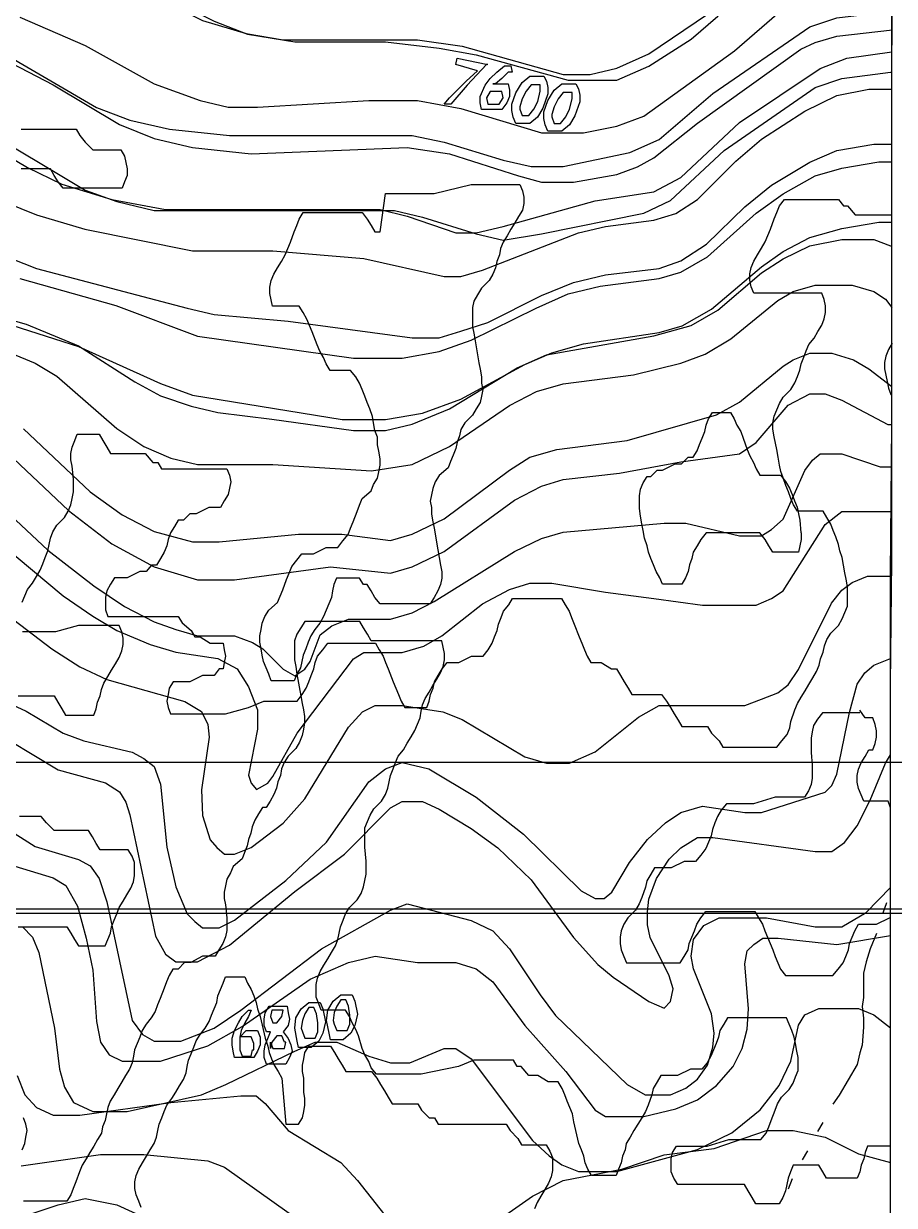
# Model space of a CAD drawing. Extents: x -0.49 to 6.91, y -0.57 to 8.11.
# Drawn here: x 2.5228 to 2.8818, y 2.9514 to 3.4389 of the extents above; entities that cross this region are included whole.
import ezdxf

# ---------------------------------------------------------------- set-up
doc = ezdxf.new("R2010")
doc.units = 0
for name, color, linetype in [('Elevations', 7, 'CONTINUOUS'), ('Grid', 7, 'CONTINUOUS'), ('split_lines', 7, 'CONTINUOUS'), ('split_lines_copy', 7, 'CONTINUOUS'), ('topo', 7, 'CONTINUOUS'), ('topo_grid', 7, 'CONTINUOUS'), ('water', 7, 'CONTINUOUS'), ('white', 7, 'CONTINUOUS')]:
    doc.layers.add(name, color=color, linetype=linetype)

msp = doc.modelspace()

# ---------------------------------------------------------------- linework, layer by layer
at = {"layer": 'Elevations', "color": 1}
for points in [[(2.705717, 3.413624), (2.698864, 3.405686), (2.696218, 3.405686), (2.698335, 3.408332), (2.7015, 3.411507), (2.70519, 3.415211), (2.709934, 3.419445), (2.70097, 3.42209), (2.7015, 3.424736), (2.714155, 3.42209), (2.713625, 3.42209)], [(2.717317, 3.414153), (2.716259, 3.414153), (2.717846, 3.414153), (2.719434, 3.414153), (2.72155, 3.414153), (2.722609, 3.414153), (2.723138, 3.411507), (2.723138, 3.408861), (2.722079, 3.406215), (2.719963, 3.40357), (2.717846, 3.40357), (2.714682, 3.40357), (2.712565, 3.40357), (2.711507, 3.40357), (2.710977, 3.406215), (2.710977, 3.408861), (2.713094, 3.413624), (2.715211, 3.41627), (2.717857, 3.418915), (2.721021, 3.421561), (2.723667, 3.421561), (2.724196, 3.418915), (2.722609, 3.418915), (2.719963, 3.41627)], [(2.738406, 3.415211), (2.738935, 3.412565), (2.738935, 3.40992), (2.736819, 3.404099), (2.734702, 3.400395), (2.731537, 3.397749), (2.727846, 3.397749), (2.72573, 3.397749), (2.724671, 3.400395), (2.724142, 3.40304), (2.724142, 3.405686), (2.72573, 3.410449), (2.728376, 3.414682), (2.73154, 3.417328), (2.735231, 3.417328), (2.737348, 3.417328)], [(2.727334, 3.403623), (2.728392, 3.400977), (2.731038, 3.400977), (2.733155, 3.403623), (2.734742, 3.406798), (2.735801, 3.411031), (2.735801, 3.413677), (2.734213, 3.413677), (2.732096, 3.413677), (2.72998, 3.411031), (2.728392, 3.407856), (2.727334, 3.404681)], [(2.751588, 3.412036), (2.752117, 3.40939), (2.752117, 3.406745), (2.750001, 3.400924), (2.747884, 3.39722), (2.74472, 3.394574), (2.741029, 3.394574), (2.738912, 3.394574), (2.737854, 3.39722), (2.737324, 3.399865), (2.737324, 3.402511), (2.738912, 3.407274), (2.741558, 3.411507), (2.744722, 3.414153), (2.748413, 3.414153), (2.75053, 3.414153)], [(2.714153, 3.405713), (2.71574, 3.405713), (2.717328, 3.405713), (2.718915, 3.405713), (2.720503, 3.408359), (2.719974, 3.411004), (2.718386, 3.411004), (2.716799, 3.411004), (2.715211, 3.411004), (2.713624, 3.408359)], [(2.740516, 3.400448), (2.741574, 3.397802), (2.74422, 3.397802), (2.746337, 3.400448), (2.747924, 3.403623), (2.748983, 3.407856), (2.748983, 3.410502), (2.747395, 3.410502), (2.745279, 3.410502), (2.743162, 3.407856), (2.741574, 3.404681), (2.740516, 3.401506)], [(2.658264, 3.038233), (2.659322, 3.035587), (2.660381, 3.030295), (2.659322, 3.025533), (2.657735, 3.022358), (2.654573, 3.019712), (2.652456, 3.019712), (2.650869, 3.019712), (2.649281, 3.019712), (2.648752, 3.022358), (2.647694, 3.02765), (2.648223, 3.031883), (2.65034, 3.035587), (2.653501, 3.038233), (2.655618, 3.038233), (2.657206, 3.038233)], [(2.631902, 3.030851), (2.632428, 3.028205), (2.631902, 3.025559), (2.629793, 3.022914), (2.631902, 3.020268), (2.632958, 3.017622), (2.633484, 3.014976), (2.632428, 3.01233), (2.630846, 3.009684), (2.628211, 3.009684), (2.626102, 3.009684), (2.623994, 3.009684), (2.622941, 3.009684), (2.621885, 3.01233), (2.621885, 3.014976), (2.622411, 3.017622), (2.623467, 3.020268), (2.62452, 3.022914), (2.622938, 3.022914), (2.621882, 3.025559), (2.621882, 3.028205), (2.622409, 3.030851), (2.623991, 3.033497), (2.626626, 3.033497), (2.628208, 3.033497), (2.629791, 3.033497), (2.631373, 3.033497)], [(2.645083, 3.035058), (2.646139, 3.032412), (2.647197, 3.02712), (2.646139, 3.022358), (2.644556, 3.019183), (2.641393, 3.016537), (2.639284, 3.016537), (2.637702, 3.016537), (2.636119, 3.016537), (2.635593, 3.019183), (2.634537, 3.024475), (2.635066, 3.028708), (2.637175, 3.032412), (2.640339, 3.035058), (2.642448, 3.035058), (2.64403, 3.035058)], [(2.637702, 3.02294), (2.638755, 3.020294), (2.640864, 3.020294), (2.642972, 3.020294), (2.644028, 3.02294), (2.644028, 3.026644), (2.643502, 3.030348), (2.642446, 3.032994), (2.640337, 3.032994), (2.638755, 3.030348), (2.637702, 3.027703), (2.637175, 3.024528)], [(2.650883, 3.026115), (2.651941, 3.023469), (2.654058, 3.023469), (2.656175, 3.023469), (2.657233, 3.026115), (2.657233, 3.029819), (2.656704, 3.033523), (2.655645, 3.036169), (2.653529, 3.036169), (2.651941, 3.033523), (2.650883, 3.030878), (2.650354, 3.027703)], [(2.612394, 3.023469), (2.611867, 3.020823), (2.614503, 3.023469), (2.616611, 3.023469), (2.618194, 3.023469), (2.619247, 3.023469), (2.620302, 3.020823), (2.620302, 3.017648), (2.619247, 3.015003), (2.617664, 3.012357), (2.615027, 3.012357), (2.612918, 3.012357), (2.611336, 3.012357), (2.609753, 3.012357), (2.609227, 3.015003), (2.6087, 3.017648), (2.6087, 3.020294), (2.609753, 3.023469), (2.611336, 3.026644), (2.612918, 3.02929), (2.615553, 3.031936), (2.616606, 3.031936), (2.615553, 3.02929), (2.613971, 3.026644)], [(2.625575, 3.026644), (2.627157, 3.026644), (2.629266, 3.02929), (2.629792, 3.031936), (2.628737, 3.031936), (2.626628, 3.031936), (2.625046, 3.031936), (2.624519, 3.02929)], [(2.611867, 3.015558), (2.61292, 3.012912), (2.615029, 3.012912), (2.616611, 3.012912), (2.617137, 3.015558), (2.617664, 3.015558), (2.617664, 3.018204), (2.616611, 3.02085), (2.614502, 3.02085), (2.61292, 3.02085), (2.611864, 3.02085), (2.611864, 3.018204)], [(2.624521, 3.018733), (2.625574, 3.016087), (2.627683, 3.016087), (2.629265, 3.016087), (2.630318, 3.016087), (2.630844, 3.018733), (2.630318, 3.018733), (2.629265, 3.021379), (2.627156, 3.021379), (2.625047, 3.018733), (2.624521, 3.016087)]]:
    msp.add_lwpolyline(points, close=True, dxfattribs=at)
at = {"layer": 'Grid', "color": 1}
for points in [[(3.360572, 3.070909), (3.151778, 3.070909), (2.942985, 3.073555), (2.734718, 3.073555), (2.481632, 3.073555), (2.481632, 3.106231), (2.481632, 3.281808), (2.481632, 3.314511), (2.481632, 3.490591), (2.482159, 3.522764), (2.482159, 3.698871), (2.482159, 3.731018), (2.482159, 3.907125), (2.731555, 3.907125), (2.940348, 3.907125), (3.149142, 3.907125), (3.357408, 3.907125), (3.358466, 3.698315), (3.358995, 3.489533), (3.360054, 3.281279)], [(3.363208, 2.236281), (3.154414, 2.236281), (2.946148, 2.236281), (2.737355, 2.236281), (2.482159, 2.236281), (2.482159, 2.28216), (2.482159, 2.445064), (2.482159, 2.487238), (2.481632, 2.654375), (2.481632, 2.692343), (2.481632, 2.863185), (2.481632, 2.898506), (2.481632, 3.071967), (2.734719, 3.071967), (2.942985, 3.071967), (3.151778, 3.069321), (3.360572, 3.069321), (3.361101, 2.860539), (3.36216, 2.652285), (3.362689, 2.443503)]]:
    msp.add_lwpolyline(points, close=True, dxfattribs=at)
at = {"layer": 'split_lines', "color": 7}
msp.add_lwpolyline([(2.880263, 2.901338), (2.880263, 2.963038), (2.880263, 3.025374), (2.880263, 3.087075), (2.880263, 3.149384), (2.880263, 3.211747), (2.880793, 3.273474), (2.880793, 3.33581), (2.880793, 3.397511), (2.880793, 3.459846), (2.880793, 3.522209), (2.881322, 3.583883), (2.881322, 3.646245), (2.881322, 3.707946)], dxfattribs=at)
at = {"layer": 'split_lines_copy', "color": 7}
msp.add_lwpolyline([(2.880263, 2.901338), (2.880263, 2.963038), (2.880263, 3.025374), (2.880263, 3.087075), (2.880263, 3.149384), (2.880263, 3.211747), (2.880793, 3.273474), (2.880793, 3.33581), (2.880793, 3.397511), (2.880793, 3.459846), (2.880793, 3.522209), (2.881322, 3.583883), (2.881322, 3.646245), (2.881322, 3.707946)], dxfattribs=at)
at = {"layer": 'topo', "color": 2}
for points in [[(2.521175, 3.472996), (2.561246, 3.45818), (2.596576, 3.440188), (2.614502, 3.434896), (2.629792, 3.43225), (2.665118, 3.43225), (2.685153, 3.43225), (2.703605, 3.429605), (2.745258, 3.417963), (2.75633, 3.417963), (2.767406, 3.420609), (2.780587, 3.42643), (2.804842, 3.442834), (2.815388, 3.45183), (2.829096, 3.465059), (2.835949, 3.469821), (2.844913, 3.472467), (2.87813, 3.476171), (2.881263, 3.476171)], [(2.521692, 3.472705), (2.565458, 3.457889), (2.601311, 3.439897), (2.615019, 3.434605), (2.634527, 3.43143), (2.671961, 3.43143), (2.694107, 3.428784), (2.709397, 3.426139), (2.747358, 3.415555), (2.758436, 3.415555), (2.7674, 3.415555), (2.780582, 3.421376), (2.797981, 3.432489), (2.809054, 3.442014), (2.823815, 3.457889), (2.83067, 3.462122), (2.840161, 3.464768), (2.875486, 3.467943), (2.881286, 3.470589)], [(2.521174, 3.441564), (2.548063, 3.429922), (2.576539, 3.414047), (2.59552, 3.407168), (2.60712, 3.404522), (2.619246, 3.404522), (2.665116, 3.407168), (2.685151, 3.407168), (2.703079, 3.403993), (2.736295, 3.393939), (2.753699, 3.393939), (2.767407, 3.396585), (2.77848, 3.400818), (2.815914, 3.4277), (2.835422, 3.444633), (2.842275, 3.448337), (2.851239, 3.450983), (2.881163, 3.454687)], [(2.510105, 3.429234), (2.552812, 3.404363), (2.56652, 3.399072), (2.582869, 3.395368), (2.60765, 3.392722), (2.683046, 3.392722), (2.696227, 3.390076), (2.720482, 3.382668), (2.732081, 3.380022), (2.745263, 3.380022), (2.772684, 3.385843), (2.784809, 3.391134), (2.806955, 3.410184), (2.847025, 3.437595), (2.858098, 3.441299), (2.880241, 3.443945), (2.880955, 3.444024)], [(2.496924, 3.433335), (2.534887, 3.413756), (2.562302, 3.397352), (2.576543, 3.391531), (2.59236, 3.387827), (2.616613, 3.385181), (2.680937, 3.387827), (2.698336, 3.385181), (2.726807, 3.376185), (2.736298, 3.373539), (2.74948, 3.373539), (2.76741, 3.376714), (2.775845, 3.379889), (2.782701, 3.383594), (2.800626, 3.397881), (2.843333, 3.428467), (2.849133, 3.431113), (2.858097, 3.433759), (2.881068, 3.436404)], [(2.494805, 3.397114), (2.52433, 3.379651), (2.538566, 3.372772), (2.559129, 3.366422), (2.581277, 3.362189), (2.594458, 3.362189), (2.623457, 3.362189), (2.669854, 3.362189), (2.680927, 3.359543), (2.700961, 3.352664), (2.709396, 3.352664), (2.720469, 3.35531), (2.758435, 3.365893), (2.782687, 3.369597), (2.793759, 3.375418), (2.818014, 3.398172), (2.85123, 3.420397), (2.862302, 3.42463), (2.880752, 3.427276)], [(2.503777, 3.396717), (2.548066, 3.370259), (2.561247, 3.365496), (2.576541, 3.361792), (2.594468, 3.361792), (2.629793, 3.361792), (2.675664, 3.361792), (2.687264, 3.359146), (2.709407, 3.352267), (2.720479, 3.349621), (2.736296, 3.352267), (2.77848, 3.360734), (2.789553, 3.366025), (2.811696, 3.386663), (2.849131, 3.412592), (2.860204, 3.416296), (2.880238, 3.418942), (2.880873, 3.418942)], [(2.508514, 3.367957), (2.528022, 3.360019), (2.548058, 3.354198), (2.592351, 3.345203), (2.625567, 3.345203), (2.663001, 3.342028), (2.696218, 3.334619), (2.703071, 3.334619), (2.712035, 3.337265), (2.751579, 3.352611), (2.762655, 3.355257), (2.782689, 3.357903), (2.791653, 3.360548), (2.800617, 3.366369), (2.816434, 3.382244), (2.82698, 3.39124), (2.844906, 3.402882), (2.858087, 3.409232), (2.871269, 3.411878), (2.880746, 3.411878)], [(2.479515, 3.356976), (2.528022, 3.337926), (2.590241, 3.321522), (2.601313, 3.318876), (2.631893, 3.316231), (2.683036, 3.309351), (2.694109, 3.309351), (2.703073, 3.311997), (2.714146, 3.315701), (2.736289, 3.326814), (2.74947, 3.332106), (2.762655, 3.335281), (2.7848, 3.337926), (2.793764, 3.341101), (2.804311, 3.347981), (2.820127, 3.363326), (2.8312, 3.372322), (2.847017, 3.381847), (2.85809, 3.38661), (2.87338, 3.389256), (2.880749, 3.389256)], [(2.521176, 3.333773), (2.560719, 3.32266), (2.594467, 3.30996), (2.658791, 3.300964), (2.678825, 3.300964), (2.694116, 3.30361), (2.707297, 3.308373), (2.734186, 3.321602), (2.747368, 3.327423), (2.760555, 3.330598), (2.784806, 3.333773), (2.79377, 3.336418), (2.804843, 3.342768), (2.82488, 3.36076), (2.835953, 3.368698), (2.849134, 3.376106), (2.860207, 3.379281), (2.875497, 3.381927), (2.880763, 3.381927)], [(2.483741, 3.325332), (2.545429, 3.305753), (2.579177, 3.290407), (2.592358, 3.285645), (2.654046, 3.275591), (2.671972, 3.275591), (2.687262, 3.278236), (2.703079, 3.284057), (2.729442, 3.298345), (2.740514, 3.303107), (2.753701, 3.306811), (2.784808, 3.311574), (2.794299, 3.31422), (2.806427, 3.321099), (2.826991, 3.338561), (2.835955, 3.344911), (2.847028, 3.350732), (2.860209, 3.354436), (2.8755, 3.357082), (2.880762, 3.357082)], [(2.476889, 3.32819), (2.523815, 3.314961), (2.545432, 3.305965), (2.568635, 3.291148), (2.57918, 3.285327), (2.591833, 3.281094), (2.602906, 3.278448), (2.62505, 3.275802), (2.658794, 3.27104), (2.671975, 3.27104), (2.683048, 3.273686), (2.698338, 3.280036), (2.726281, 3.296969), (2.738407, 3.302261), (2.7827, 3.310198), (2.797991, 3.314431), (2.809064, 3.320781), (2.826992, 3.336127), (2.835956, 3.341948), (2.847029, 3.34724), (2.86021, 3.349886), (2.873392, 3.349886), (2.880244, 3.34724), (2.880747, 3.34724)], [(2.514847, 3.304113), (2.527501, 3.298821), (2.536464, 3.293529), (2.561244, 3.271834), (2.572321, 3.264425), (2.583394, 3.259663), (2.594466, 3.257017), (2.625573, 3.257017), (2.666171, 3.254371), (2.683044, 3.257017), (2.698334, 3.264425), (2.723115, 3.281359), (2.734188, 3.287179), (2.745261, 3.290354), (2.774264, 3.294059), (2.793771, 3.298821), (2.803789, 3.302525), (2.814332, 3.308875), (2.83384, 3.32475), (2.840166, 3.328454), (2.84913, 3.3311), (2.86442, 3.3311), (2.873385, 3.328454), (2.878131, 3.325279), (2.880751, 3.32184)], [(2.522756, 3.271701), (2.550173, 3.245772), (2.563354, 3.236247), (2.576539, 3.229368), (2.592357, 3.225135), (2.603429, 3.225135), (2.636118, 3.22831), (2.654044, 3.22831), (2.674081, 3.225664), (2.683045, 3.22831), (2.696227, 3.23466), (2.723117, 3.254768), (2.731552, 3.26006), (2.742625, 3.263235), (2.771627, 3.266939), (2.808535, 3.277522), (2.818025, 3.282814), (2.835951, 3.29763), (2.840168, 3.300276), (2.847024, 3.302922), (2.855988, 3.302922), (2.864952, 3.300276), (2.871278, 3.296572), (2.880755, 3.289164)], [(2.513789, 3.264028), (2.541205, 3.238099), (2.559132, 3.224341), (2.576535, 3.214816), (2.594462, 3.209524), (2.609752, 3.209524), (2.649295, 3.214816), (2.674076, 3.21217), (2.68304, 3.214816), (2.696222, 3.221166), (2.72522, 3.242333), (2.736293, 3.248153), (2.745257, 3.250799), (2.768461, 3.253445), (2.793768, 3.258208), (2.81802, 3.261383), (2.824875, 3.266145), (2.838057, 3.281491), (2.847021, 3.286253), (2.853347, 3.286253), (2.860202, 3.283608), (2.879183, 3.273553), (2.880744, 3.273553)], [(2.501665, 3.250746), (2.532772, 3.221748), (2.551753, 3.206931), (2.56441, 3.198465), (2.576538, 3.192115), (2.585501, 3.18894), (2.594464, 3.186294), (2.609754, 3.186294), (2.617136, 3.183648), (2.621354, 3.181002), (2.62979, 3.172535), (2.634535, 3.16989), (2.638753, 3.172535), (2.640861, 3.17571), (2.645079, 3.186823), (2.649824, 3.190527), (2.656677, 3.193173), (2.674076, 3.193173), (2.68304, 3.195819), (2.692004, 3.200581), (2.725221, 3.221219), (2.736294, 3.22651), (2.745258, 3.229156), (2.786915, 3.23286), (2.795879, 3.23286), (2.818025, 3.227569), (2.826989, 3.227569), (2.831206, 3.230215), (2.83595, 3.234448), (2.844914, 3.254556), (2.848079, 3.25879), (2.85124, 3.261435), (2.860205, 3.261435), (2.876021, 3.256144), (2.880757, 3.256144)], [(2.513792, 3.22405), (2.5391, 3.202883), (2.551227, 3.194416), (2.561244, 3.188596), (2.574957, 3.182775), (2.585502, 3.1796), (2.602901, 3.176954), (2.61081, 3.172721), (2.615555, 3.165312), (2.619246, 3.155787), (2.619246, 3.14785), (2.615555, 3.1288), (2.616611, 3.125625), (2.61872, 3.122979), (2.623466, 3.125625), (2.625574, 3.128271), (2.635592, 3.146262), (2.658791, 3.176848), (2.663008, 3.179494), (2.678825, 3.179494), (2.687789, 3.18214), (2.695171, 3.186373), (2.712043, 3.199602), (2.723116, 3.205423), (2.731551, 3.208069), (2.740515, 3.208069), (2.762663, 3.204365), (2.782698, 3.201719), (2.802732, 3.199073), (2.824877, 3.199073), (2.831204, 3.201719), (2.835948, 3.204894), (2.853347, 3.232305), (2.860199, 3.237596), (2.864417, 3.237596), (2.880755, 3.237596)], [(2.494805, 3.211059), (2.534349, 3.181002), (2.545948, 3.173594), (2.55702, 3.168302), (2.589187, 3.159306), (2.596041, 3.155073), (2.598676, 3.149781), (2.599203, 3.14449), (2.59604, 3.122794), (2.596566, 3.11221), (2.599729, 3.102156), (2.602367, 3.098981), (2.60553, 3.096335), (2.609748, 3.096335), (2.616602, 3.098981), (2.629783, 3.109035), (2.638746, 3.11909), (2.656673, 3.148617), (2.662473, 3.154967), (2.667746, 3.157613), (2.678818, 3.157613), (2.695691, 3.154967), (2.703599, 3.151792), (2.729433, 3.136446), (2.738397, 3.1338), (2.747888, 3.1338), (2.758437, 3.138563), (2.776362, 3.15285), (2.784797, 3.157613), (2.793761, 3.157613), (2.820125, 3.157613), (2.826977, 3.160259), (2.833833, 3.162905), (2.83805, 3.16608), (2.84227, 3.17243), (2.855978, 3.19984), (2.860196, 3.205132), (2.864413, 3.208307), (2.870739, 3.210953), (2.880733, 3.210953)], [(2.506409, 3.163196), (2.523808, 3.155258), (2.539098, 3.146262), (2.547534, 3.143087), (2.56757, 3.138325), (2.572319, 3.135679), (2.576537, 3.132504), (2.579172, 3.125096), (2.58181, 3.099166), (2.5855, 3.082762), (2.590246, 3.07165), (2.593409, 3.068475), (2.596573, 3.065829), (2.603427, 3.065829), (2.609754, 3.069004), (2.630843, 3.085408), (2.647715, 3.101283), (2.665114, 3.126154), (2.671969, 3.131446), (2.678822, 3.134091), (2.689895, 3.131446), (2.709403, 3.119804), (2.72891, 3.104458), (2.752636, 3.081175), (2.758441, 3.078), (2.762131, 3.078), (2.765293, 3.080646), (2.772675, 3.092816), (2.780057, 3.102341), (2.787439, 3.109221), (2.793765, 3.113454), (2.802729, 3.1161), (2.820128, 3.113454), (2.826981, 3.113454), (2.853344, 3.121921), (2.85599, 3.124566), (2.858106, 3.129329), (2.86338, 3.154729), (2.866544, 3.166371), (2.869708, 3.171133), (2.873399, 3.174308), (2.880252, 3.176954), (2.880433, 3.17698)], [(2.516959, 3.143193), (2.536994, 3.131022), (2.556502, 3.125731), (2.562302, 3.122026), (2.564943, 3.117793), (2.56652, 3.112501), (2.577069, 3.062416), (2.581287, 3.055008), (2.585505, 3.051833), (2.59025, 3.051833), (2.594468, 3.051833), (2.607649, 3.058712), (2.634539, 3.080937), (2.655101, 3.096283), (2.674082, 3.115333), (2.678826, 3.117978), (2.683044, 3.117978), (2.687261, 3.117978), (2.694116, 3.114803), (2.707298, 3.106866), (2.718371, 3.098928), (2.732079, 3.085699), (2.749478, 3.061887), (2.7595, 3.050774), (2.765826, 3.045483), (2.78059, 3.035428), (2.786916, 3.032783), (2.789562, 3.035428), (2.79062, 3.04072), (2.789033, 3.046012), (2.781125, 3.061887), (2.780066, 3.067178), (2.780066, 3.07247), (2.780595, 3.077762), (2.78376, 3.086228), (2.789033, 3.094166), (2.793777, 3.098928), (2.80063, 3.103162), (2.806956, 3.103162), (2.849136, 3.097341), (2.855988, 3.097341), (2.861262, 3.101045), (2.866535, 3.107924), (2.871808, 3.118508), (2.878134, 3.133853), (2.880224, 3.137293)], [(2.514316, 3.107871), (2.527498, 3.099405), (2.545424, 3.094113), (2.550169, 3.091467), (2.55386, 3.086175), (2.557023, 3.07665), (2.567568, 3.027623), (2.571791, 3.021802), (2.576536, 3.019156), (2.587608, 3.019156), (2.601316, 3.024448), (2.612388, 3.031856), (2.645605, 3.057256), (2.674076, 3.073131), (2.680929, 3.075777), (2.707292, 3.068898), (2.716256, 3.064665), (2.723109, 3.057256), (2.735764, 3.038206), (2.74209, 3.02974), (2.77162, 3.001271), (2.779002, 2.997037), (2.789546, 2.997037), (2.795872, 2.999683), (2.800616, 3.003387), (2.804833, 3.009208), (2.80695, 3.016616), (2.807479, 3.022437), (2.806421, 3.030375), (2.799039, 3.048896), (2.797981, 3.054187), (2.799039, 3.061066), (2.803256, 3.066887), (2.809583, 3.070062), (2.817491, 3.070062), (2.82909, 3.070062), (2.849127, 3.066358), (2.8602, 3.066358), (2.870217, 3.072179), (2.880237, 3.082498)], [(2.515901, 3.092314), (2.534882, 3.086493), (2.540155, 3.083318), (2.5449, 3.074851), (2.548591, 3.061622), (2.551226, 3.048393), (2.552808, 3.027226), (2.554388, 3.01876), (2.558079, 3.013468), (2.563352, 3.010822), (2.57021, 3.010822), (2.579173, 3.010822), (2.598681, 3.017172), (2.612917, 3.02511), (2.640861, 3.044689), (2.656678, 3.051568), (2.667751, 3.054214), (2.68515, 3.051568), (2.700966, 3.051568), (2.709401, 3.048922), (2.716254, 3.04363), (2.729436, 3.025639), (2.746308, 3.006589), (2.758439, 2.990714), (2.762657, 2.988068), (2.767401, 2.988068), (2.778473, 2.988068), (2.791655, 2.991243), (2.800619, 2.994947), (2.808527, 3.000768), (2.815383, 3.008705), (2.819074, 3.016114), (2.82119, 3.024051), (2.82172, 3.032518), (2.820132, 3.051039), (2.82119, 3.05633), (2.823836, 3.058976), (2.827527, 3.061622), (2.833853, 3.061622), (2.858105, 3.058976), (2.880251, 3.06268)], [(2.522236, 3.066226), (2.526454, 3.061993), (2.52909, 3.055643), (2.535417, 3.024528), (2.537526, 3.007594), (2.539634, 3.000186), (2.543324, 2.993836), (2.551233, 2.990132), (2.55756, 2.990132), (2.565473, 2.990132), (2.596053, 2.997011), (2.606071, 3.001244), (2.634542, 3.015003), (2.642978, 3.018707), (2.651941, 3.018707), (2.665123, 3.012886), (2.674087, 3.01024), (2.681995, 3.01024), (2.696232, 3.016061), (2.700976, 3.016061), (2.707303, 3.011828), (2.73261, 2.978093), (2.739465, 2.971743), (2.744739, 2.968039), (2.751591, 2.965393), (2.758976, 2.965393), (2.767411, 2.965393), (2.800628, 2.974389), (2.814862, 2.981268), (2.826461, 2.990793), (2.83437, 3.000847), (2.839114, 3.010901), (2.842276, 3.025718), (2.844921, 3.029951), (2.850721, 3.032597), (2.867067, 3.032597), (2.873393, 3.029951), (2.880227, 3.02466)], [(2.520118, 3.004975), (2.523281, 2.997037), (2.528027, 2.991746), (2.534881, 2.988571), (2.545953, 2.988571), (2.583392, 2.993862), (2.61239, 2.996508), (2.618717, 2.996508), (2.622408, 2.993333), (2.631898, 2.982221), (2.653515, 2.968991), (2.660371, 2.961583), (2.678823, 2.9383)], [(2.704659, 2.935654), (2.732603, 2.955233), (2.745258, 2.961583), (2.769515, 2.966346), (2.786914, 2.972166), (2.807475, 2.974812), (2.829091, 2.982221), (2.840164, 2.982221), (2.853346, 2.979575), (2.867054, 2.972696), (2.88022, 2.968991)], [(2.521701, 2.967642), (2.55439, 2.972405), (2.572321, 2.972405), (2.598683, 2.969759), (2.605537, 2.967113), (2.645608, 2.938644)], [(2.525922, 2.947825), (2.536994, 2.951529), (2.548067, 2.954175), (2.561247, 2.951529), (2.583396, 2.941475)]]:
    msp.add_lwpolyline(points, dxfattribs=at)
at = {"layer": 'topo_grid', "color": 7}
for points in [[(2.880259, 2.909063), (2.880259, 2.960207), (2.880259, 3.01188), (2.880259, 3.062998), (2.880259, 3.114671), (2.880259, 3.166344), (2.880788, 3.217488), (2.880788, 3.269161), (2.880788, 3.320305), (2.880788, 3.371978), (2.880788, 3.423651), (2.881317, 3.474795), (2.881317, 3.526469), (2.881317, 3.577613), (2.881317, 3.629286), (2.881317, 3.680959), (2.881317, 3.732103)], [(2.486905, 3.134197), (2.523813, 3.134197), (2.561247, 3.134197), (2.598686, 3.134197), (2.635593, 3.134197), (2.673027, 3.134197), (2.709934, 3.134197), (2.747369, 3.134197), (2.784808, 3.134197), (2.821715, 3.134197), (2.859149, 3.134197), (2.896056, 3.134197)]]:
    msp.add_lwpolyline(points, dxfattribs=at)
at = {"layer": 'water', "color": 4}
for points in [[(2.878658, 3.076201), (2.87707, 3.071967)], [(2.874441, 3.063527), (2.874441, 3.063527), (2.871795, 3.057177), (2.870208, 3.051885), (2.869149, 3.047123), (2.869149, 3.040773), (2.869149, 3.037069), (2.86862, 3.033365), (2.869149, 3.028602), (2.869149, 3.024898), (2.86862, 3.01749), (2.867562, 3.014315), (2.866504, 3.009552), (2.859122, 2.996852), (2.856476, 2.993148)], [(2.852295, 2.985501), (2.850178, 2.981797)], [(2.845968, 2.973913), (2.843851, 2.970209)], [(2.839641, 2.962298), (2.838053, 2.958064)]]:
    msp.add_lwpolyline(points, dxfattribs=at)
at = {"layer": 'white', "color": 7}
for points in [[(2.521706, 3.395394), (2.528033, 3.395394), (2.531197, 3.395394), (2.533832, 3.395394), (2.536996, 3.395394), (2.539636, 3.395394), (2.54174, 3.395394), (2.54438, 3.395394), (2.545962, 3.392748), (2.548071, 3.390102), (2.551235, 3.386927), (2.552817, 3.386927), (2.554926, 3.386927), (2.557035, 3.386927), (2.559143, 3.386927), (2.561252, 3.386927), (2.562832, 3.386927), (2.564414, 3.384281), (2.56494, 3.381636), (2.565467, 3.37899), (2.565467, 3.376344), (2.564414, 3.373698), (2.563358, 3.371052), (2.561242, 3.371052), (2.559133, 3.371052), (2.556498, 3.371052), (2.553862, 3.371052), (2.550698, 3.371052), (2.548063, 3.371052), (2.545428, 3.371052), (2.543319, 3.371052), (2.540679, 3.371052), (2.539096, 3.371052), (2.536988, 3.373698), (2.535406, 3.376344), (2.533823, 3.37899), (2.531714, 3.37899), (2.529605, 3.37899), (2.526975, 3.37899), (2.524866, 3.37899), (2.521702, 3.37899)], [(2.522206, 3.200211), (2.523259, 3.202857), (2.524315, 3.205503), (2.526424, 3.208148), (2.528006, 3.210794), (2.529588, 3.21344), (2.530644, 3.216086), (2.531697, 3.218732), (2.532753, 3.221378), (2.533279, 3.224023), (2.533806, 3.226669), (2.534859, 3.229315), (2.536441, 3.231961), (2.539605, 3.235136), (2.541187, 3.237782), (2.542243, 3.240428), (2.542769, 3.243073), (2.543296, 3.245719), (2.543296, 3.248365), (2.543296, 3.251011), (2.542769, 3.256303), (2.542243, 3.258948), (2.542243, 3.261594), (2.542769, 3.26424), (2.543822, 3.266886), (2.544878, 3.269532), (2.54646, 3.269532), (2.548569, 3.269532), (2.550678, 3.269532), (2.552257, 3.269532), (2.55384, 3.269532), (2.555422, 3.266886), (2.557004, 3.26424), (2.558584, 3.261594), (2.560166, 3.261594), (2.562274, 3.261594), (2.564383, 3.261594), (2.567018, 3.261594), (2.569127, 3.261594), (2.571236, 3.261594), (2.572818, 3.261594), (2.575981, 3.25789), (2.57809, 3.25789), (2.579672, 3.255244), (2.582307, 3.255244), (2.584416, 3.255244), (2.587051, 3.255244), (2.590215, 3.255244), (2.595487, 3.255244), (2.598651, 3.255244), (2.60076, 3.255244), (2.603401, 3.255244), (2.60498, 3.255244), (2.606565, 3.255244), (2.607618, 3.252598), (2.608147, 3.249953), (2.607618, 3.247307), (2.607091, 3.244661), (2.605504, 3.242015), (2.603927, 3.239369), (2.601286, 3.239369), (2.599178, 3.239369), (2.593906, 3.236723), (2.591271, 3.236723), (2.588633, 3.234078), (2.586524, 3.234078), (2.584945, 3.231432), (2.583362, 3.228786), (2.582307, 3.22614), (2.58178, 3.223494), (2.580727, 3.220848), (2.579145, 3.218203), (2.577563, 3.215557), (2.575454, 3.215557), (2.573345, 3.212911), (2.57071, 3.212911), (2.565438, 3.210265), (2.5628, 3.210265), (2.560165, 3.210265), (2.558585, 3.207619), (2.557003, 3.204973), (2.556477, 3.202328), (2.556477, 3.199682), (2.556477, 3.197036), (2.55753, 3.19439), (2.559112, 3.19439), (2.560694, 3.19439), (2.563329, 3.19439), (2.565965, 3.19439), (2.5686, 3.19439), (2.5744, 3.19439), (2.577035, 3.19439), (2.579673, 3.19439), (2.582308, 3.19439), (2.584417, 3.19439), (2.586526, 3.19439), (2.588105, 3.191744), (2.591797, 3.188569), (2.593379, 3.185923), (2.595488, 3.185923), (2.599706, 3.183278), (2.601814, 3.183278), (2.603399, 3.183278), (2.604976, 3.183278), (2.605503, 3.180632), (2.606029, 3.177986), (2.605503, 3.17534), (2.604976, 3.172694), (2.603399, 3.172694), (2.601285, 3.170048), (2.599176, 3.170048), (2.596539, 3.170048), (2.591267, 3.167403), (2.588631, 3.167403), (2.586523, 3.167403), (2.584414, 3.167403), (2.582832, 3.164757), (2.582305, 3.162111), (2.581779, 3.159465), (2.582305, 3.156819), (2.583358, 3.154173), (2.584414, 3.154173), (2.586523, 3.154173), (2.588631, 3.154173), (2.591267, 3.154173), (2.593902, 3.154173), (2.597066, 3.154173), (2.600229, 3.154173), (2.606029, 3.154173), (2.615524, 3.156819), (2.621851, 3.159465), (2.625014, 3.159465), (2.627649, 3.159465), (2.630287, 3.159465), (2.632922, 3.159465), (2.635557, 3.159465), (2.637666, 3.162111), (2.639248, 3.164757), (2.640301, 3.167403), (2.641357, 3.170048), (2.64241, 3.172694), (2.642937, 3.17534), (2.643992, 3.177986), (2.646101, 3.180632), (2.648218, 3.183278), (2.650334, 3.183278), (2.65298, 3.183278), (2.655626, 3.183278), (2.658272, 3.183278), (2.660918, 3.183278), (2.663564, 3.183278), (2.66568, 3.183278), (2.667797, 3.183278), (2.669384, 3.180632), (2.670972, 3.177986), (2.67203, 3.17534), (2.673089, 3.172694), (2.675205, 3.167403), (2.676264, 3.164757), (2.677322, 3.162111), (2.67838, 3.159465), (2.679968, 3.156819), (2.681555, 3.156819), (2.683672, 3.156819), (2.685789, 3.156819), (2.687376, 3.156819), (2.688964, 3.156819), (2.690022, 3.159465), (2.690551, 3.162111), (2.691609, 3.164757), (2.692139, 3.167403), (2.693726, 3.170048), (2.695314, 3.172694), (2.69743, 3.17534), (2.699547, 3.17534), (2.702193, 3.17534), (2.707466, 3.177986), (2.709583, 3.177986), (2.712228, 3.177986), (2.714345, 3.180632), (2.715933, 3.183278), (2.716991, 3.185923), (2.718049, 3.188569), (2.718578, 3.191215), (2.719637, 3.193861), (2.720695, 3.196507), (2.722812, 3.199153), (2.724399, 3.201798), (2.727045, 3.201798), (2.729691, 3.201798), (2.732337, 3.201798), (2.734983, 3.201798), (2.737628, 3.201798), (2.740274, 3.201798), (2.742391, 3.201798), (2.744508, 3.201798), (2.746095, 3.199153), (2.747683, 3.196507), (2.748741, 3.193861), (2.749799, 3.191215), (2.751916, 3.185923), (2.752974, 3.183278), (2.754033, 3.180632), (2.755091, 3.177986), (2.756678, 3.17534), (2.758795, 3.17534), (2.760912, 3.17534), (2.765129, 3.172694), (2.767246, 3.172694), (2.768833, 3.170048), (2.770421, 3.167403), (2.772008, 3.164757), (2.773596, 3.162111), (2.775183, 3.162111), (2.7773, 3.162111), (2.779417, 3.162111), (2.781533, 3.162111), (2.784179, 3.162111), (2.785767, 3.162111), (2.787883, 3.159465), (2.789471, 3.156819), (2.791058, 3.154173), (2.792646, 3.151528), (2.794233, 3.148882), (2.79635, 3.148882), (2.798467, 3.148882), (2.800583, 3.148882), (2.8027, 3.148882), (2.804817, 3.148882), (2.806404, 3.146236), (2.809569, 3.143061), (2.811156, 3.140415), (2.813273, 3.140415), (2.815389, 3.140415), (2.818035, 3.140415), (2.820681, 3.140415), (2.823327, 3.140415), (2.825973, 3.140415), (2.828619, 3.140415), (2.831264, 3.140415), (2.833381, 3.140415), (2.835498, 3.143061), (2.837614, 3.145707), (2.838673, 3.148353), (2.839202, 3.150998), (2.840789, 3.155761), (2.841848, 3.158407), (2.843435, 3.161053), (2.845023, 3.163698), (2.84661, 3.166344), (2.848198, 3.16899), (2.849785, 3.171636), (2.850844, 3.174282), (2.851373, 3.176928), (2.852431, 3.179573), (2.85296, 3.182219), (2.854019, 3.184865), (2.855606, 3.187511), (2.858771, 3.190686), (2.860358, 3.193332), (2.861416, 3.195978), (2.862475, 3.198623), (2.862475, 3.201269), (2.862475, 3.203915), (2.862475, 3.206561), (2.861946, 3.209736), (2.861416, 3.212382), (2.860887, 3.215557), (2.860358, 3.218732), (2.8593, 3.221378), (2.858771, 3.224023), (2.857712, 3.227198), (2.856654, 3.229844), (2.855596, 3.23249), (2.854008, 3.235136), (2.852421, 3.237782), (2.850304, 3.237782), (2.848187, 3.237782), (2.846071, 3.237782), (2.843954, 3.237782), (2.841837, 3.237782), (2.84025, 3.240428), (2.839191, 3.243073), (2.838133, 3.245719), (2.837075, 3.248365), (2.836016, 3.25154), (2.834958, 3.254186), (2.834429, 3.256832), (2.8339, 3.260007), (2.833371, 3.263182), (2.832841, 3.265828), (2.832312, 3.268473), (2.831783, 3.271648), (2.831783, 3.274294), (2.832312, 3.27694), (2.833371, 3.279586), (2.834429, 3.282232), (2.836016, 3.284878), (2.839178, 3.288053), (2.840766, 3.290698), (2.841824, 3.293344), (2.842882, 3.29599), (2.843411, 3.298636), (2.84447, 3.301282), (2.845528, 3.303928), (2.846586, 3.306573), (2.848703, 3.309219), (2.850291, 3.311865), (2.851878, 3.314511), (2.852936, 3.317157), (2.853466, 3.319803), (2.853466, 3.322448), (2.852936, 3.325094), (2.851878, 3.32774), (2.850291, 3.32774), (2.848174, 3.32774), (2.846057, 3.32774), (2.843411, 3.32774), (2.840766, 3.32774), (2.834966, 3.32774), (2.83232, 3.32774), (2.829674, 3.32774), (2.827028, 3.32774), (2.825441, 3.32774), (2.823853, 3.32774), (2.822795, 3.330386), (2.822266, 3.333032), (2.822266, 3.335678), (2.822795, 3.338323), (2.823853, 3.340969), (2.825441, 3.343615), (2.827028, 3.346261), (2.828616, 3.348907), (2.829674, 3.351553), (2.830733, 3.354198), (2.83232, 3.358432), (2.833378, 3.361078), (2.834437, 3.363723), (2.836553, 3.366369), (2.83867, 3.366369), (2.840787, 3.366369), (2.843433, 3.366369), (2.846078, 3.366369), (2.849243, 3.366369), (2.851889, 3.366369), (2.854535, 3.366369), (2.856651, 3.366369), (2.858768, 3.366369), (2.860885, 3.363723), (2.862472, 3.363723), (2.865636, 3.360019), (2.867753, 3.360019), (2.869341, 3.360019), (2.871986, 3.360019), (2.874103, 3.360019), (2.87622, 3.360019), (2.878336, 3.360019), (2.879924, 3.360019), (2.880982, 3.360019)], [(2.880969, 3.307103), (2.879382, 3.304457), (2.878323, 3.301811), (2.877794, 3.299165), (2.877794, 3.296519), (2.878323, 3.293873), (2.878852, 3.291228), (2.879382, 3.288582), (2.88044, 3.285936), (2.880969, 3.285936)], [(2.520562, 3.161582), (2.523726, 3.161582), (2.526361, 3.161582), (2.528996, 3.161582), (2.531105, 3.161582), (2.533743, 3.161582), (2.535325, 3.161582), (2.536907, 3.158936), (2.538489, 3.15629), (2.540072, 3.153644), (2.54218, 3.153644), (2.543763, 3.153644), (2.545871, 3.153644), (2.54798, 3.153644), (2.550089, 3.153644), (2.551671, 3.153644), (2.552724, 3.15629), (2.553251, 3.158936), (2.554306, 3.161582), (2.554833, 3.164228), (2.555886, 3.166873), (2.557468, 3.169519), (2.55905, 3.172165), (2.560632, 3.174811), (2.562212, 3.177457), (2.563268, 3.180103), (2.563794, 3.182748), (2.563794, 3.185394), (2.563268, 3.18804), (2.562212, 3.190686), (2.560632, 3.190686), (2.55905, 3.190686), (2.556502, 3.190686), (2.553865, 3.190686), (2.551229, 3.190686), (2.548594, 3.190686), (2.54543, 3.190686), (2.53594, 3.18804), (2.533304, 3.18804), (2.53014, 3.18804), (2.527505, 3.18804), (2.52487, 3.18804), (2.522235, 3.18804)], [(2.880321, 2.975844), (2.879792, 2.975844), (2.878204, 2.975844), (2.876088, 2.975844), (2.873971, 2.975844), (2.872383, 2.975844), (2.870796, 2.975844), (2.869738, 2.973198), (2.869208, 2.970553), (2.86815, 2.967907), (2.867621, 2.965261), (2.866563, 2.962615), (2.864975, 2.962615), (2.862858, 2.962615), (2.861271, 2.962615), (2.859154, 2.962615), (2.857038, 2.962615), (2.85545, 2.962615), (2.853863, 2.962615), (2.852275, 2.965261), (2.850688, 2.967907), (2.8491, 2.967907), (2.847513, 2.967907), (2.845396, 2.967907), (2.843279, 2.967907), (2.841692, 2.967907), (2.840104, 2.967907), (2.839046, 2.965261), (2.837988, 2.962615), (2.837458, 2.959969), (2.836929, 2.957323), (2.835871, 2.954678), (2.834283, 2.952032), (2.832167, 2.952032), (2.830579, 2.952032), (2.828463, 2.952032), (2.826346, 2.952032), (2.824758, 2.952032), (2.823171, 2.954678), (2.821583, 2.957323), (2.819996, 2.959969), (2.817879, 2.959969), (2.815763, 2.959969), (2.813117, 2.959969), (2.810471, 2.959969), (2.807825, 2.959969), (2.802025, 2.959969), (2.79938, 2.959969), (2.796734, 2.959969), (2.794088, 2.959969), (2.7925, 2.959969), (2.790913, 2.962615), (2.789855, 2.965261), (2.789855, 2.967907), (2.789855, 2.970553), (2.790384, 2.973198), (2.791971, 2.975844), (2.794088, 2.975844), (2.796205, 2.975844), (2.79885, 2.975844), (2.801496, 2.975844), (2.804661, 2.975844), (2.813625, 2.97849), (2.816786, 2.97849), (2.819432, 2.97849), (2.822597, 2.97849), (2.824713, 2.97849), (2.82683, 2.97849), (2.828947, 2.981136), (2.830005, 2.983782), (2.831063, 2.986428), (2.832651, 2.990661), (2.833709, 2.993307), (2.835297, 2.995953), (2.838458, 2.999128), (2.840046, 3.001773), (2.841104, 3.004419), (2.842163, 3.007065), (2.842163, 3.009711), (2.842163, 3.012357), (2.841633, 3.015003), (2.841104, 3.018178), (2.840575, 3.020823), (2.839517, 3.023469), (2.838458, 3.026115), (2.8374, 3.028761), (2.835283, 3.028761), (2.833167, 3.028761), (2.83105, 3.028761), (2.828404, 3.028761), (2.825758, 3.028761), (2.822594, 3.028761), (2.819948, 3.028761), (2.817302, 3.028761), (2.815186, 3.028761), (2.813069, 3.028761), (2.811482, 3.026115), (2.809894, 3.023469), (2.809365, 3.020823), (2.808307, 3.018178), (2.807248, 3.015532), (2.80619, 3.012886), (2.804602, 3.01024), (2.802486, 3.007594), (2.800369, 3.007594), (2.797723, 3.007594), (2.79245, 3.004948), (2.789804, 3.004948), (2.787688, 3.004948), (2.785571, 3.004948), (2.783983, 3.002303), (2.782396, 2.999657), (2.781867, 2.997011), (2.780279, 2.992778), (2.779221, 2.990132), (2.777633, 2.987486), (2.776046, 2.98484), (2.774458, 2.982194), (2.772871, 2.979548), (2.771283, 2.976903), (2.770754, 2.974257), (2.769696, 2.971611), (2.769167, 2.968965), (2.768108, 2.966319), (2.76705, 2.963673), (2.765992, 2.963673), (2.763875, 2.963673), (2.762288, 2.963673), (2.760171, 2.963673), (2.758583, 2.963673), (2.756996, 2.963673), (2.755408, 2.966319), (2.75435, 2.968965), (2.753821, 2.971611), (2.752763, 2.974257), (2.751704, 2.976903), (2.749588, 2.985898), (2.749058, 2.989073), (2.748, 2.991719), (2.746942, 2.994365), (2.745883, 2.997011), (2.744825, 2.999657), (2.743238, 3.002303), (2.741121, 3.002303), (2.739004, 3.002303), (2.734787, 3.004948), (2.733199, 3.004948), (2.731083, 3.004948), (2.727921, 3.008653), (2.726333, 3.008653), (2.724746, 3.011298), (2.7221, 3.011298), (2.719983, 3.011298), (2.717338, 3.011298), (2.714173, 3.011298), (2.711527, 3.011298), (2.708365, 3.011298), (2.702039, 3.008653), (2.686749, 3.005478), (2.683585, 3.005478), (2.680939, 3.005478), (2.677777, 3.005478), (2.675131, 3.005478), (2.672485, 3.005478), (2.670369, 3.005478), (2.668252, 3.005478), (2.666135, 3.008123), (2.665077, 3.010769), (2.66349, 3.013415), (2.662431, 3.016061), (2.660844, 3.021353), (2.659785, 3.023998), (2.658198, 3.026644), (2.65714, 3.02929), (2.655552, 3.031936), (2.653435, 3.031936), (2.651319, 3.031936), (2.649202, 3.031936), (2.647615, 3.031936), (2.645506, 3.031936), (2.64445, 3.034582), (2.643397, 3.037228), (2.643397, 3.039873), (2.643397, 3.042519), (2.643924, 3.045165), (2.644977, 3.047811), (2.646559, 3.050457), (2.648146, 3.053103), (2.649734, 3.055748), (2.651321, 3.058394), (2.65238, 3.06104), (2.652909, 3.063686), (2.653438, 3.066332), (2.654496, 3.068978), (2.655555, 3.071623), (2.657142, 3.074269), (2.660307, 3.077444), (2.661894, 3.08009), (2.662952, 3.082736), (2.663482, 3.085382), (2.664011, 3.088028), (2.664011, 3.090673), (2.664011, 3.093319), (2.663482, 3.09914), (2.663482, 3.101786), (2.663482, 3.104432), (2.663482, 3.107078), (2.66454, 3.109723), (2.665598, 3.112369), (2.667186, 3.115015), (2.67035, 3.11819), (2.671938, 3.120836), (2.672996, 3.123482), (2.673525, 3.126128), (2.674054, 3.128773), (2.675113, 3.131419), (2.676171, 3.134065), (2.677229, 3.136711), (2.679346, 3.139357), (2.680933, 3.142003), (2.682521, 3.144648), (2.684108, 3.147294), (2.685167, 3.14994), (2.686225, 3.152586), (2.686754, 3.155232), (2.687283, 3.157878), (2.688342, 3.160523), (2.689929, 3.163169), (2.691517, 3.165815), (2.693104, 3.168461), (2.694692, 3.171107), (2.69575, 3.173753), (2.696279, 3.176398), (2.696279, 3.179044), (2.69575, 3.18169), (2.695221, 3.184336), (2.693633, 3.184336), (2.691517, 3.184336), (2.6894, 3.184336), (2.686754, 3.184336), (2.684108, 3.184336), (2.678309, 3.184336), (2.675663, 3.184336), (2.673017, 3.184336), (2.670371, 3.184336), (2.668255, 3.184336), (2.666138, 3.184336), (2.66455, 3.186982), (2.662963, 3.189628), (2.661375, 3.192273), (2.659259, 3.192273), (2.657142, 3.192273), (2.654496, 3.192273), (2.65185, 3.192273), (2.649205, 3.192273), (2.646559, 3.192273), (2.643924, 3.192273), (2.641286, 3.192273), (2.63865, 3.192273), (2.637068, 3.189628), (2.635486, 3.186982), (2.63443, 3.184336), (2.63443, 3.18169), (2.63443, 3.179044), (2.63443, 3.176398), (2.634957, 3.173753), (2.635483, 3.170578), (2.637066, 3.161582), (2.637592, 3.158407), (2.638119, 3.155761), (2.638645, 3.153115), (2.638645, 3.150469), (2.638119, 3.147823), (2.637592, 3.145178), (2.636539, 3.142532), (2.634957, 3.139886), (2.631793, 3.136711), (2.630211, 3.134065), (2.629155, 3.131419), (2.628629, 3.128773), (2.627575, 3.126128), (2.627046, 3.123482), (2.625993, 3.120836), (2.624411, 3.11819), (2.622829, 3.115544), (2.621247, 3.115544), (2.619664, 3.112898), (2.618082, 3.110253), (2.617029, 3.107607), (2.616503, 3.104961), (2.615447, 3.102315), (2.61492, 3.099669), (2.613865, 3.097023), (2.612812, 3.094378), (2.609121, 3.091203), (2.608068, 3.088557), (2.606486, 3.085911), (2.605954, 3.083265), (2.605427, 3.080619), (2.605427, 3.077973), (2.605954, 3.075328), (2.606486, 3.070036), (2.606486, 3.06739), (2.606486, 3.064744), (2.605954, 3.062098), (2.604898, 3.059453), (2.603321, 3.056807), (2.601736, 3.054161), (2.599101, 3.054161), (2.596463, 3.054161), (2.591718, 3.051515), (2.589083, 3.051515), (2.586448, 3.048869), (2.584339, 3.048869), (2.582757, 3.046223), (2.581704, 3.043578), (2.580648, 3.040932), (2.579066, 3.036698), (2.578013, 3.034053), (2.576957, 3.031407), (2.575375, 3.028761), (2.573266, 3.026115), (2.571684, 3.023469), (2.570628, 3.020823), (2.569575, 3.018178), (2.568519, 3.015532), (2.567993, 3.012886), (2.567466, 3.01024), (2.566413, 3.007594), (2.564831, 3.004948), (2.563249, 3.002303), (2.561667, 2.999657), (2.560085, 2.997011), (2.558502, 2.994365), (2.557449, 2.991719), (2.556923, 2.989073), (2.556394, 2.986428), (2.555341, 2.983782), (2.554814, 2.981136), (2.553232, 2.97849), (2.55165, 2.975844), (2.55007, 2.973198), (2.548488, 2.970553), (2.546906, 2.967907), (2.545853, 2.965261), (2.54427, 2.961028), (2.543215, 2.958382), (2.542162, 2.955736), (2.540579, 2.95309), (2.538471, 2.95309), (2.535835, 2.95309), (2.5332, 2.95309), (2.530565, 2.95309), (2.527927, 2.95309), (2.525292, 2.95309), (2.522657, 2.95309)], [(2.867586, 3.15465), (2.86494, 3.15465), (2.862294, 3.15465), (2.859648, 3.15465), (2.857003, 3.15465), (2.854357, 3.15465), (2.85224, 3.15465), (2.850123, 3.152004), (2.848536, 3.149358), (2.848007, 3.146712), (2.847478, 3.144066), (2.847478, 3.14142), (2.847478, 3.138245), (2.848007, 3.132954), (2.848007, 3.130308), (2.848007, 3.127662), (2.847478, 3.125016), (2.846419, 3.12237), (2.844832, 3.119725), (2.843244, 3.119725), (2.840598, 3.119725), (2.837953, 3.119725), (2.835307, 3.119725), (2.832661, 3.119725), (2.823697, 3.117079), (2.820532, 3.117079), (2.817887, 3.117079), (2.815241, 3.117079), (2.812595, 3.117079), (2.810478, 3.114433), (2.808891, 3.111787), (2.807832, 3.109141), (2.806774, 3.106495), (2.806245, 3.10385), (2.805187, 3.101204), (2.804128, 3.098558), (2.802012, 3.095912), (2.799895, 3.093266), (2.797778, 3.093266), (2.795132, 3.093266), (2.789857, 3.09062), (2.787211, 3.09062), (2.785094, 3.09062), (2.782977, 3.09062), (2.78139, 3.087975), (2.779802, 3.085329), (2.779273, 3.082683), (2.777686, 3.07845), (2.776627, 3.075804), (2.77504, 3.073158), (2.771876, 3.069983), (2.770288, 3.067337), (2.76923, 3.064691), (2.768701, 3.062045), (2.768701, 3.0594), (2.76923, 3.056754), (2.770288, 3.054108), (2.771346, 3.051462), (2.773463, 3.051462), (2.77558, 3.051462), (2.778226, 3.051462), (2.780871, 3.051462), (2.783517, 3.051462), (2.786684, 3.051462), (2.788801, 3.051462), (2.791447, 3.051462), (2.793563, 3.051462), (2.795151, 3.054108), (2.796738, 3.056754), (2.797268, 3.0594), (2.798326, 3.062045), (2.799384, 3.064691), (2.800443, 3.067337), (2.80203, 3.069983), (2.804147, 3.072629), (2.806793, 3.072629), (2.808909, 3.072629), (2.812074, 3.072629), (2.81472, 3.072629), (2.817365, 3.072629), (2.819482, 3.072629), (2.822128, 3.072629), (2.824245, 3.072629), (2.825832, 3.069983), (2.82742, 3.067337), (2.828478, 3.064691), (2.829536, 3.062045), (2.831653, 3.056754), (2.832711, 3.054108), (2.83377, 3.051462), (2.834828, 3.048816), (2.836945, 3.04617), (2.839061, 3.04617), (2.841178, 3.04617), (2.843824, 3.04617), (2.84647, 3.04617), (2.849115, 3.04617), (2.851761, 3.04617), (2.854407, 3.04617), (2.856524, 3.04617), (2.85864, 3.048816), (2.860757, 3.051462), (2.861815, 3.054108), (2.862874, 3.056754), (2.863403, 3.0594), (2.864461, 3.062045), (2.86552, 3.064691), (2.867107, 3.067337), (2.869224, 3.067337), (2.87187, 3.067337), (2.874515, 3.067337), (2.879788, 3.069983), (2.880318, 3.069983)], [(2.88024, 3.115438), (2.879261, 3.118084), (2.877144, 3.118084), (2.875028, 3.118084), (2.872911, 3.118084), (2.870794, 3.118084), (2.869207, 3.118084), (2.868148, 3.12073), (2.86709, 3.123376), (2.866561, 3.126022), (2.866561, 3.128668), (2.86709, 3.131313), (2.868148, 3.133959), (2.869736, 3.136605), (2.871323, 3.139251), (2.872911, 3.139251), (2.873969, 3.141897), (2.874498, 3.144543), (2.874498, 3.147188), (2.873969, 3.149834), (2.872911, 3.15248), (2.871853, 3.15248), (2.869736, 3.15248), (2.867593, 3.155655), (2.867593, 3.155655)], [(2.520553, 3.066332), (2.523188, 3.066332), (2.528988, 3.066332), (2.531624, 3.066332), (2.534259, 3.066332), (2.536368, 3.066332), (2.539003, 3.066332), (2.540585, 3.066332), (2.542167, 3.063686), (2.543749, 3.06104), (2.545332, 3.058394), (2.54744, 3.058394), (2.549023, 3.058394), (2.551131, 3.058394), (2.55324, 3.058394), (2.554822, 3.058394), (2.556404, 3.058394), (2.55746, 3.06104), (2.558513, 3.063686), (2.55904, 3.066332), (2.560095, 3.068978), (2.561148, 3.071623), (2.562204, 3.074269), (2.563786, 3.076915), (2.565369, 3.079561), (2.566951, 3.082207), (2.568006, 3.084853), (2.568533, 3.087498), (2.568533, 3.090144), (2.568533, 3.09279), (2.567477, 3.095436), (2.565895, 3.098082), (2.564318, 3.098082), (2.562209, 3.098082), (2.5601, 3.098082), (2.557992, 3.098082), (2.555883, 3.098082), (2.554301, 3.098082), (2.552719, 3.100728), (2.551136, 3.103373), (2.549554, 3.106019), (2.547445, 3.106019), (2.545863, 3.106019), (2.543228, 3.106019), (2.541119, 3.106019), (2.53901, 3.106019), (2.536902, 3.106019), (2.53532, 3.106019), (2.532156, 3.109194), (2.530048, 3.11184), (2.528465, 3.11184), (2.52583, 3.11184), (2.523722, 3.11184), (2.521086, 3.11184)], [(2.571264, 2.950444), (2.570211, 2.95309), (2.569155, 2.955736), (2.568629, 2.958382), (2.568629, 2.961028), (2.569155, 2.963673), (2.570211, 2.966319), (2.571791, 2.968965), (2.573373, 2.971611), (2.574955, 2.974257), (2.576537, 2.976903), (2.57759, 2.979548), (2.578117, 2.982194), (2.578643, 2.98484), (2.579699, 2.987486), (2.580752, 2.990132), (2.581808, 2.992778), (2.583917, 2.995423), (2.585499, 2.998069), (2.587078, 3.000715), (2.588661, 3.003361), (2.589714, 3.006007), (2.590243, 3.008653), (2.590769, 3.011298), (2.591822, 3.013944), (2.592878, 3.01659), (2.593931, 3.019236), (2.595513, 3.021882), (2.597622, 3.024528), (2.599204, 3.027173), (2.60026, 3.029819), (2.601316, 3.032465), (2.602369, 3.035111), (2.602895, 3.037757), (2.603948, 3.040403), (2.605004, 3.043048), (2.606057, 3.045694), (2.608166, 3.045694), (2.610274, 3.045694), (2.611857, 3.045694), (2.613965, 3.045694), (2.615021, 3.043048), (2.616603, 3.040403), (2.617659, 3.037757), (2.618712, 3.035111), (2.619238, 3.032465), (2.620294, 3.02929), (2.622403, 3.020294), (2.623456, 3.017119), (2.623982, 3.014473), (2.625038, 3.011828), (2.626094, 3.009182), (2.627676, 3.006536), (2.629258, 3.00389), (2.630859, 2.98484), (2.630859, 2.98484), (2.632441, 2.98484), (2.63455, 2.98484), (2.636132, 2.98484), (2.637714, 2.987486), (2.638241, 2.990132), (2.638767, 2.992778), (2.638767, 2.995423), (2.638241, 2.998069), (2.638241, 3.00389), (2.637714, 3.006536), (2.637714, 3.009182), (2.638241, 3.011828), (2.638767, 3.014473), (2.64035, 3.017119), (2.641932, 3.017119), (2.644041, 3.017119), (2.645623, 3.017119), (2.647731, 3.017119), (2.649319, 3.017119), (2.650906, 3.014473), (2.652494, 3.011828), (2.654081, 3.009182), (2.655669, 3.006536), (2.657786, 3.006536), (2.659902, 3.006536), (2.662548, 3.006536), (2.664665, 3.006536), (2.666252, 3.006536), (2.668369, 3.00389), (2.669956, 3.001244), (2.671544, 2.998598), (2.673131, 2.995953), (2.674719, 2.993307), (2.676836, 2.993307), (2.678952, 2.993307), (2.681069, 2.993307), (2.683186, 2.993307), (2.685302, 2.993307), (2.68689, 2.990661), (2.690054, 2.987486), (2.692171, 2.987486), (2.693758, 2.98484), (2.695875, 2.98484), (2.698521, 2.98484), (2.701167, 2.98484), (2.703813, 2.98484), (2.709612, 2.98484), (2.712258, 2.98484), (2.714904, 2.98484), (2.71755, 2.98484), (2.719666, 2.98484), (2.721783, 2.98484), (2.723371, 2.982194), (2.726538, 2.979019), (2.728125, 2.976373), (2.730242, 2.976373), (2.732358, 2.976373), (2.734475, 2.976373), (2.736592, 2.976373), (2.738179, 2.976373), (2.739767, 2.973728), (2.740825, 2.971082), (2.740825, 2.968436), (2.740825, 2.96579), (2.740296, 2.963144), (2.739238, 2.960498), (2.73765, 2.957853), (2.736063, 2.955207), (2.734475, 2.952561), (2.733417, 2.949915)], [(2.52213, 2.974257), (2.523183, 2.976903), (2.52371, 2.979548), (2.524236, 2.982194), (2.52371, 2.98484), (2.522657, 2.987486)]]:
    msp.add_lwpolyline(points, dxfattribs=at)
for points in [[(2.671971, 3.368909), (2.674087, 3.368909), (2.676733, 3.368909), (2.679898, 3.368909), (2.682543, 3.368909), (2.685705, 3.368909), (2.692031, 3.368909), (2.707322, 3.372613), (2.710486, 3.372613), (2.713651, 3.372613), (2.716296, 3.372613), (2.718942, 3.372613), (2.721588, 3.372613), (2.724234, 3.372613), (2.725821, 3.372613), (2.727409, 3.372613), (2.728467, 3.369968), (2.728996, 3.367322), (2.728996, 3.364676), (2.728467, 3.36203), (2.72688, 3.359384), (2.725292, 3.356738), (2.723705, 3.354093), (2.722117, 3.351447), (2.72053, 3.348801), (2.719471, 3.346155), (2.718942, 3.343509), (2.717884, 3.340863), (2.717355, 3.338218), (2.716296, 3.335572), (2.714709, 3.332926), (2.711544, 3.329751), (2.709957, 3.327105), (2.708369, 3.324459), (2.70784, 3.321813), (2.70784, 3.319168), (2.70784, 3.316522), (2.70784, 3.313876), (2.708369, 3.31123), (2.708899, 3.308055), (2.710486, 3.299059), (2.711015, 3.296413), (2.711544, 3.293238), (2.711544, 3.290593), (2.712074, 3.287947), (2.711544, 3.285301), (2.711015, 3.282655), (2.709428, 3.280009), (2.70784, 3.277363), (2.704676, 3.274188), (2.703088, 3.271543), (2.702559, 3.268897), (2.701501, 3.266251), (2.700972, 3.263605), (2.699913, 3.260959), (2.698855, 3.258313), (2.697797, 3.255668), (2.694106, 3.252493), (2.692518, 3.249847), (2.69146, 3.247201), (2.690931, 3.244555), (2.690402, 3.241909), (2.690931, 3.239263), (2.690931, 3.236618), (2.69146, 3.233443), (2.691989, 3.230797), (2.693577, 3.221801), (2.694106, 3.218626), (2.694635, 3.215451), (2.695164, 3.212805), (2.695164, 3.210159), (2.694635, 3.207513), (2.693577, 3.204868), (2.691989, 3.202222), (2.690402, 3.199576), (2.687756, 3.199576), (2.68511, 3.199576), (2.682464, 3.199576), (2.679818, 3.199576), (2.677172, 3.199576), (2.674527, 3.199576), (2.671881, 3.199576), (2.669764, 3.199576), (2.667647, 3.202222), (2.66606, 3.204868), (2.664472, 3.207513), (2.662885, 3.207513), (2.661297, 3.210159), (2.659181, 3.210159), (2.657064, 3.210159), (2.655477, 3.210159), (2.65336, 3.210159), (2.651772, 3.210159), (2.650714, 3.207513), (2.650185, 3.204868), (2.649656, 3.202222), (2.648597, 3.199576), (2.647539, 3.19693), (2.646481, 3.194284), (2.644899, 3.191638), (2.64279, 3.188993), (2.641208, 3.186347), (2.640155, 3.183701), (2.639099, 3.181055), (2.638046, 3.178409), (2.637519, 3.175763), (2.636993, 3.173118), (2.635411, 3.170472), (2.634355, 3.167826), (2.632246, 3.167826), (2.630137, 3.167826), (2.628555, 3.167826), (2.626447, 3.167826), (2.624864, 3.167826), (2.623811, 3.170472), (2.622756, 3.173118), (2.621703, 3.175763), (2.621176, 3.178409), (2.620647, 3.181055), (2.62012, 3.183701), (2.62012, 3.186347), (2.620647, 3.188993), (2.621176, 3.191638), (2.622229, 3.194284), (2.623811, 3.19693), (2.627502, 3.200105), (2.628556, 3.202751), (2.629609, 3.205397), (2.631191, 3.20963), (2.632246, 3.212276), (2.633299, 3.214922), (2.635408, 3.217568), (2.637517, 3.220213), (2.639626, 3.220213), (2.642261, 3.220213), (2.647534, 3.222859), (2.65018, 3.222859), (2.652296, 3.222859), (2.654413, 3.225505), (2.65653, 3.228151), (2.657588, 3.230797), (2.658646, 3.233443), (2.660234, 3.237676), (2.661292, 3.240322), (2.66235, 3.242968), (2.666041, 3.246143), (2.6671, 3.248788), (2.668687, 3.251434), (2.669216, 3.25408), (2.669746, 3.256726), (2.669746, 3.259372), (2.669216, 3.262547), (2.668687, 3.265193), (2.668687, 3.268368), (2.667629, 3.271013), (2.6671, 3.274188), (2.666571, 3.276834), (2.665512, 3.280009), (2.664454, 3.282655), (2.663396, 3.285301), (2.662337, 3.287947), (2.661279, 3.290593), (2.659691, 3.293238), (2.657575, 3.295884), (2.655458, 3.295884), (2.653341, 3.295884), (2.651225, 3.295884), (2.649108, 3.295884), (2.647521, 3.29853), (2.646462, 3.301176), (2.64488, 3.303822), (2.643827, 3.306468), (2.641716, 3.311759), (2.640663, 3.314405), (2.63961, 3.317051), (2.638027, 3.319697), (2.636445, 3.322343), (2.634863, 3.322343), (2.632754, 3.322343), (2.630645, 3.322343), (2.628537, 3.322343), (2.626957, 3.322343), (2.625375, 3.322343), (2.624848, 3.324988), (2.624322, 3.327634), (2.624322, 3.33028), (2.624848, 3.332926), (2.625901, 3.335572), (2.627484, 3.338218), (2.629066, 3.340863), (2.630648, 3.343509), (2.631701, 3.346155), (2.632757, 3.348801), (2.634339, 3.353034), (2.635395, 3.35568), (2.636448, 3.358326), (2.63803, 3.360972), (2.640139, 3.360972), (2.642774, 3.360972), (2.645412, 3.360972), (2.648047, 3.360972), (2.650693, 3.360972), (2.653339, 3.360972), (2.655985, 3.360972), (2.65863, 3.360972), (2.660747, 3.360972), (2.662335, 3.360972), (2.664451, 3.358326), (2.666039, 3.35568), (2.667626, 3.353034), (2.669743, 3.353034), (2.671965, 3.368909)], [(2.843342, 3.228812), (2.843342, 3.226166), (2.842813, 3.223521), (2.842284, 3.220875), (2.840697, 3.220875), (2.839109, 3.220875), (2.836992, 3.220875), (2.835405, 3.220875), (2.833288, 3.220875), (2.831701, 3.220875), (2.830113, 3.223521), (2.828526, 3.226166), (2.826409, 3.228812), (2.824822, 3.228812), (2.822176, 3.228812), (2.820059, 3.228812), (2.817413, 3.228812), (2.814767, 3.228812), (2.811603, 3.228812), (2.808957, 3.228812), (2.806311, 3.228812), (2.804195, 3.228812), (2.802078, 3.226166), (2.80049, 3.223521), (2.798903, 3.220875), (2.798374, 3.218229), (2.797315, 3.215583), (2.796786, 3.212937), (2.795728, 3.210291), (2.79414, 3.207646), (2.792024, 3.207646), (2.790436, 3.207646), (2.78832, 3.207646), (2.786203, 3.207646), (2.785145, 3.210291), (2.783557, 3.212937), (2.782499, 3.215583), (2.78144, 3.218229), (2.780382, 3.220875), (2.779853, 3.223521), (2.778795, 3.226696), (2.778265, 3.229871), (2.777736, 3.232516), (2.777207, 3.235691), (2.776678, 3.238866), (2.776678, 3.241512), (2.776678, 3.244158), (2.777207, 3.246804), (2.778265, 3.24945), (2.779853, 3.252096), (2.78144, 3.252096), (2.784086, 3.254741), (2.786203, 3.254741), (2.791473, 3.257387), (2.794119, 3.257387), (2.796765, 3.260033), (2.798882, 3.260033), (2.800469, 3.262679), (2.801528, 3.265325), (2.802586, 3.267971), (2.803644, 3.270616), (2.804173, 3.273262), (2.805232, 3.275908), (2.806819, 3.278554), (2.808407, 3.278554), (2.810523, 3.278554), (2.81264, 3.278554), (2.814228, 3.278554), (2.815815, 3.275908), (2.816873, 3.273262), (2.818461, 3.270616), (2.819519, 3.267971), (2.821107, 3.263208), (2.822165, 3.260562), (2.823753, 3.257916), (2.824811, 3.255271), (2.826398, 3.252625), (2.828515, 3.252625), (2.830632, 3.252625), (2.832748, 3.252625), (2.834865, 3.252625), (2.836982, 3.249979), (2.838569, 3.247333), (2.839628, 3.244687), (2.840686, 3.242041), (2.841744, 3.239396), (2.842273, 3.23675), (2.842803, 3.234104), (2.843332, 3.228812)]]:
    msp.add_lwpolyline(points, close=True, dxfattribs=at)

doc.saveas('drawing.dxf')
